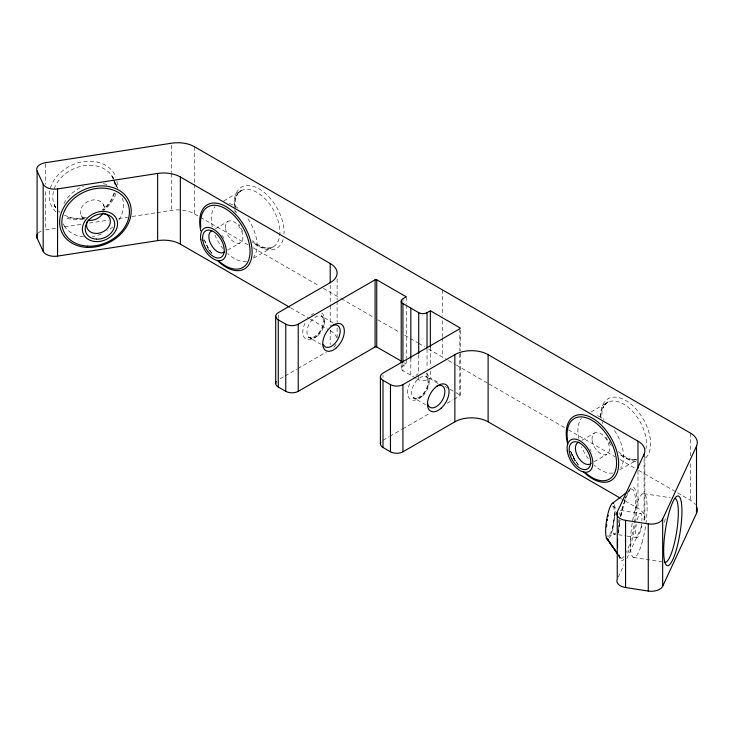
<?xml version="1.0" encoding="UTF-8"?>
<svg xmlns="http://www.w3.org/2000/svg" width="734" height="734" viewBox="0 0 734 734"><rect width="100%" height="100%" fill="white"/><g stroke="black" fill="none" stroke-linecap="round" stroke-linejoin="round"><path stroke-width="0.55" stroke-dasharray="3.67 2.75" d="M337.108 278.691L337.108 299.958M401.214 368.321L401.214 363.844M460.2 395.433L460.2 351.769M644.865 456.438L644.865 518.011M618.432 533.444L620.157 520.131M620.863 516.149L625.368 498.9L628.992 491.074L628.708 491.505L630.423 489.44L629.625 490.193M114.174 192.95L110.109 201.859L106.127 206.575L102.081 210.016M618.212 577.163L623.955 564.785M626.836 558.592L642.635 524.553M223.787 200.951L240.899 190.868L238.578 192.675L241.559 190.253L238.706 192.62L236.577 195.987L236.853 195.125L235.522 199.437L235.431 208.906M591.044 411.967L607.431 402.48L605.1 404.287L608.091 401.865L605.238 404.241L603.109 407.599L603.385 406.746L602.054 411.058L601.779 418.297M215.328 228.705L228.035 221.365M227.668 250.074L240.376 242.743M280.241 378.707L284.159 376.441M285.141 375.881L296.903 369.092M297.885 368.523L326.3 352.118M406.26 359.449L406.26 364.009L402.929 365.927A5.872 3.395 0 0 0 402.929 370.725L415.756 378.129M416.747 378.698L418.719 379.836A5.872 3.395 0 0 0 427.032 379.836L430.353 377.918L439.207 383.029M382.992 440.29L388.901 436.877M389.882 436.308L401.709 429.482M402.7 428.913L430.289 412.985M447.043 403.305L452.961 399.892M453.942 399.324L459.851 395.91L459.851 351.513M581.86 440.317L594.568 432.977M594.201 461.686L606.908 454.355M253.606 258.139L273.222 246.844L270.607 247.872L266.625 248.037L267.506 248.22C261.836 247.386 256.652 244.45 252.487 240.578M619.771 469.723L636.754 460.154M608.046 536.27L614.817 533.985L613.78 534.04L625.68 535.875M86.594 217.273L77.217 218.466L71.703 217.879L64.363 215.236M55.555 228.32L45.407 229.889L45.407 188.904M64.574 226.916L81.492 224.301M89.383 223.081L108.549 220.117M118.697 218.548L127.716 217.154M132.23 216.457L155.902 212.796M157.03 212.621L171.692 210.346A23.506 13.57 0 0 1 194.391 213.86L199.354 216.723M637.13 459.484L633.158 459.649L634.038 459.833C628.02 458.952 622.588 455.704 618.285 451.511M643.957 493.688L670.463 497.762M620.459 510.387L641.002 513.571M626.753 536.04L636.488 537.545M633.534 557.427L661.673 561.804M200.345 217.301L247.964 244.789M252.918 247.652L319.391 286.031M323.355 288.324L340.227 298.059M341.218 298.628L372.964 316.96M377.918 319.822L399.746 332.419M404.709 335.282L417.6 342.732M418.591 343.301L424.546 346.742M428.518 349.035L447.364 359.917M448.355 360.486L455.3 364.495M456.291 365.073L488.037 383.396M489.027 383.974L567.4 429.216M568.391 429.794L615.019 456.713M619.982 459.576L637.837 469.879M638.828 470.457L676.528 492.22M677.519 492.789L690.419 500.239A23.506 13.57 0 0 1 695.483 504.607M404.287 362.871L406.26 364.009M445.107 386.433L449.034 388.708M450.025 389.277L454.942 392.112M455.924 392.681L459.851 394.956A1.174 0.679 0 0 1 459.851 395.91M333.218 322.997L321.189 315.758L323.107 317.969L322.832 317.116C325.153 325.694 319.226 335.961 310.638 338.236L311.519 338.044L308.638 337.484L311.317 338.31L308.996 337.401L320.831 344.237M437.923 383.451L425.894 376.212L427.812 378.423L427.537 377.56C429.858 386.139 423.931 396.415 415.343 398.69L416.224 398.498L413.343 397.938L416.022 398.764L413.701 397.846L425.536 404.691M290.517 307.739L309.372 318.629M310.372 319.198L328.236 329.52M621.111 498.606L624.093 500.331M625.084 500.9L637.984 508.35A23.506 13.57 0 0 1 644.067 521.461L644.067 459.979M612.688 506.065L617.496 509.488M58.381 210.961L59.949 212.328M618.643 555.271L620.542 557.978L618.606 555.216A37.058 7.835 -81.2 0 0 624.038 559.381M55.857 207.795L54.701 206.135L56.188 208.373L54.316 204.832L55.738 207.805M618.322 555.078L620.432 558.152L618.872 554.592M578.163 464.686L574.364 458.897L570.557 451.135L575.364 460.64L571.245 452.713M211.631 253.065L207.465 246.716L207.832 247.275L203.566 237.926M113.265 178.885L111.816 175.802L113.247 178.894M117.119 187.115L113.742 179.913L117.073 187.152M103.448 204.685L105.76 209.676M81.281 215.53L83.648 220.622M63.298 223.842L64.243 225.907M114.605 181.362L117.789 188.427M113.375 178.5L112.752 176.83L113.44 178.949M113.788 180.013L115.137 186.619M602.054 421.628L602.495 423.573M235.742 210.988L236.192 212.933M690.419 433.069L690.419 455.842M690.419 463.805L690.419 500.239M637.984 470.567L637.984 508.35M460.2 330.502L460.2 350.65M459.851 328.74L459.851 350.87M442.4 289.884L442.4 316.07M442.4 320.62L442.4 336.557M442.4 337.695L442.4 357.054M430.353 347.182L430.353 366.532M430.353 371.092L430.353 377.918M427.032 349.1L427.032 368.459M427.032 373.01L427.032 379.836M418.719 354.65L418.719 373.542M418.719 375.643L418.719 379.836M410.829 358.201L410.829 375.285M406.26 296.839L406.26 303.665M406.26 304.812L406.26 358.311M402.929 298.756L402.929 302.169M402.929 363.376L402.929 370.725M382.992 375.221L382.992 377.322M337.108 301.078L337.108 322.345M337.108 327.942L337.108 338.016M330.217 285.122L330.217 304.482M330.217 305.619L330.217 326.107M330.217 329.915L330.217 344.604M278.278 314.95L278.278 318.363M194.391 146.69L194.391 183.124M194.391 184.262L194.391 213.86M171.692 145.277L171.692 172.563M171.692 173.619L171.692 210.346M45.407 163.856L45.407 184.344M246.56 261.387A32.314 18.662 60 0 1 227.769 253.652M223.255 248.89A32.314 18.662 60 0 1 214.989 235.219M212.282 226.824A32.314 18.662 60 0 1 214.989 206.685M229.347 203.465A32.314 18.662 60 0 1 239.064 209.071M247.908 218.833A32.314 18.662 60 0 1 253.432 257.414M221.769 235.219A12.34 7.12 60 0 1 224.182 238.853M122.321 198.042A32.314 25.488 -24.9 0 1 118.633 220.31M112.807 226.889A32.314 25.488 -24.9 0 1 107.329 230.953M101.164 234.063A32.314 25.488 -24.9 0 1 92.365 236.495M83.575 236.788A32.314 25.488 -24.9 0 1 63.115 223.852M63.968 203.538A32.314 25.488 -24.9 0 1 83.575 186.152M103.274 183.702A32.314 25.488 -24.9 0 1 109.247 185.298M84.85 219.09A12.34 9.735 -24.9 0 1 81.997 206.749A12.34 9.735 -24.9 0 1 96.448 200.015A12.34 9.735 -24.9 0 1 104.09 210.126M613.092 472.999A32.314 18.662 60 0 1 594.301 465.264M588.384 458.732A32.314 18.662 60 0 1 581.511 446.832M578.814 438.446A32.314 18.662 60 0 1 581.511 418.297M597.485 415.673A32.314 18.662 60 0 1 603.99 419.426M614.431 430.445A32.314 18.662 60 0 1 620.799 467.888M589.833 448.942A12.34 7.12 60 0 1 591.099 451.254M614.33 504.579A18.212 3.853 -81.2 0 1 614.239 521.305A18.212 3.853 -81.2 0 1 609.367 537.857M637.277 519.773A12.34 2.606 -81.2 0 1 640.644 513.369A12.34 2.606 -81.2 0 1 641.883 520.626M641.58 524.076A12.34 2.606 -81.2 0 1 636.993 537.756A12.34 2.606 -81.2 0 1 636.268 524.553M619.111 512.607A12.34 2.606 -81.2 0 1 619.23 514.461M619.037 519.121A12.34 2.606 -81.2 0 1 618.459 523.443M615.587 532.994A12.34 2.606 -81.2 0 1 612.844 528.93A12.34 2.606 -81.2 0 1 615.587 513.057M612.954 506.157A15.276 3.23 -81.2 0 1 613.165 523.966A15.276 3.23 -81.2 0 1 607.376 535.774M335.998 344.374A23.506 13.57 0 0 1 331.649 348.953M330.217 330.667A23.506 13.57 0 0 1 336.603 337.475M38.269 233.045A11.753 6.79 0 0 1 42.407 230.623M234.265 207.584A32.314 18.662 60 0 1 257.606 192.794A32.314 18.662 60 0 1 279.755 235.091A32.314 18.662 60 0 1 252.202 241.835M242.936 231.449A32.314 18.662 60 0 1 238.77 224.109M211.915 253.505A34.984 20.194 60 0 1 204.483 240.633M114.504 181.757A32.314 25.488 -24.9 0 1 115.137 185.39M114.504 192.978A32.314 25.488 -24.9 0 1 102.714 210.319M84.006 218.475A32.314 25.488 -24.9 0 1 65.298 216.108M55.61 207.438A32.314 25.488 -24.9 0 1 72.06 169.554A32.314 25.488 -24.9 0 1 113.247 178.344M283.058 239.578A35.26 20.359 60 0 1 252.12 241.229M235.219 211.961A35.26 20.359 60 0 1 234.779 209.713M234.274 205.355A35.26 20.359 60 0 1 259.139 188.877A35.26 20.359 60 0 1 284.003 234.073M209.704 251.285A37.058 21.396 60 0 1 206.098 245.229M116.954 181.133A35.26 27.809 -24.9 0 1 117.211 187.243M115.917 193.501A35.26 27.809 -24.9 0 1 103.65 210.337M83.245 219.237A35.26 27.809 -24.9 0 1 64.831 217.512M55.977 211.915A35.26 27.809 -24.9 0 1 67.996 167.068A35.26 27.809 -24.9 0 1 115.917 177.279M635.947 459.805A32.314 18.662 60 0 1 620.34 454.713M611.239 445.538A32.314 18.662 60 0 1 605.293 435.721M600.742 417.279A32.314 18.662 60 0 1 626.038 405.645A32.314 18.662 60 0 1 645.92 448.969M578.447 465.127A34.984 20.194 60 0 1 571.006 452.245M664.481 522.25A32.314 6.826 -81.2 0 1 665.444 517.929M627.212 493.789A34.984 7.395 -81.2 0 1 635.607 505.194A34.984 7.395 -81.2 0 1 626.561 552.234M624.01 556.574A34.984 7.395 -81.2 0 1 618.946 555.528M618.423 528.737A34.984 7.395 -81.2 0 1 619.579 520.534M620.313 516.461A34.984 7.395 -81.2 0 1 623.395 503.726M624.634 499.909A34.984 7.395 -81.2 0 1 625.918 496.579M636.029 461.438A35.26 20.359 60 0 1 620.368 454.346M610.257 443.006A35.26 20.359 60 0 1 609.339 441.602M600.807 416.967A35.26 20.359 60 0 1 633.543 406.508A35.26 20.359 60 0 1 644.507 458.998M575.263 461.429A37.058 21.396 60 0 1 571.447 454.484M628.763 490.908A37.058 7.835 -81.2 0 1 636.928 506.488A37.058 7.835 -81.2 0 1 626.708 555.464M618.404 532.59A37.058 7.835 -81.2 0 1 620.001 520.47M620.771 516.167A37.058 7.835 -81.2 0 1 626.029 496.79M321.767 312.987A15.276 8.817 -60 0 1 321.052 330.584A15.276 8.817 -60 0 1 306.142 339.2A15.276 8.817 -60 0 1 305.436 322.409M311.299 315.005A15.276 8.817 -60 0 1 313.601 313.39M426.472 373.432A15.276 8.817 -60 0 1 425.757 391.038A15.276 8.817 -60 0 1 410.847 399.645A15.276 8.817 -60 0 1 410.141 382.864M416.013 375.45A15.276 8.817 -60 0 1 418.307 373.845M225.595 228.669A12.34 7.12 60 0 0 239.706 243.046A12.34 7.12 60 0 0 237.33 224.439A12.34 7.12 60 0 0 225.595 228.669M592.127 440.281A12.34 7.12 60 0 0 606.238 454.667A12.34 7.12 60 0 0 603.853 436.051A12.34 7.12 60 0 0 592.127 440.281M642.039 542.72A32.314 6.826 -81.2 0 0 643.755 493.633A32.314 6.826 -81.2 0 0 630.442 540.325A32.314 6.826 -81.2 0 0 642.039 542.72M317.932 335.493A12.34 7.12 -60 0 0 321.85 316.382A12.34 7.12 -60 0 0 307.252 329.318A12.34 7.12 -60 0 0 317.932 335.493M422.637 395.947A12.34 7.12 -60 0 0 426.555 376.826A12.34 7.12 -60 0 0 411.957 389.772A12.34 7.12 -60 0 0 422.637 395.947"/><path stroke-width="1.1" d="M275.7 316.271L275.7 383.442M380.405 376.716L380.405 443.887M401.214 362.724L401.214 301.16M617.257 512.057L644.067 454.291A23.506 13.57 0 0 0 637.984 441.18L488.11 354.65A23.506 13.57 0 0 0 454.869 354.65L402.929 384.634A8.817 5.092 0 0 1 390.47 384.634L382.992 380.322A8.817 5.092 0 0 1 382.992 373.12L459.851 328.74A1.174 0.679 0 0 0 459.851 327.786L430.353 310.748L427.032 312.675A5.872 3.395 0 0 1 418.719 312.675L402.929 303.555A5.872 3.395 0 0 1 402.929 298.756L406.26 296.839L376.753 279.81A1.174 0.679 0 0 0 375.092 279.81L298.224 324.189A8.817 5.092 0 0 1 285.765 324.189L278.278 319.868A8.817 5.092 0 0 1 278.278 312.675L330.217 282.682A23.506 13.57 0 0 0 330.217 263.497L180.344 176.967A23.506 13.57 0 0 0 157.636 173.453L57.573 188.932A11.753 6.79 0 0 1 43.178 184.133L37.095 171.022A11.753 6.79 0 0 1 45.407 162.719L171.692 143.185A23.506 13.57 0 0 1 194.391 146.69L690.419 433.069A23.506 13.57 0 0 1 696.502 446.18L696.502 513.35L662.664 586.255A11.753 6.79 0 0 1 648.269 591.053L625.57 587.539A11.753 6.79 0 0 1 617.257 579.227L617.257 512.057A11.753 6.79 0 0 0 625.57 520.369L648.269 523.883A11.753 6.79 0 0 0 662.664 519.085L696.502 446.18M612.321 503.423L626.891 492.285M276.424 381.414A8.817 5.092 0 0 0 278.278 387.038L285.765 391.35A8.817 5.092 0 0 0 298.224 391.35L375.092 346.971A1.174 0.679 0 0 1 376.753 346.971L402.324 361.734M380.818 442.345A8.817 5.092 0 0 0 382.992 447.483L390.47 451.805A8.817 5.092 0 0 0 402.929 451.805L454.869 421.821A23.506 13.57 0 0 1 488.11 421.821L620.12 498.037M37.095 171.022L37.095 238.192L43.178 251.303A11.753 6.79 0 0 0 57.573 256.102L157.636 240.624A23.506 13.57 0 0 1 180.344 244.128L289.526 307.17M607.275 539.059L617.386 553.473M617.964 554.298L606.403 537.756L617.698 554.161M662.664 519.085L662.664 586.255M648.269 523.883L648.269 591.053M644.067 454.291L644.067 456.566M637.984 441.18L637.984 468.466M625.57 520.369L625.57 587.539M488.11 354.65L488.11 421.821M454.869 354.65L454.869 421.821M430.353 310.748L430.353 347.182M427.032 312.675L427.032 347.962M418.719 312.675L418.719 353.604M410.829 308.115L410.829 358.201M402.929 303.555L402.929 362.33M402.929 384.634L402.929 451.805M390.47 384.634L390.47 451.805M382.992 380.322L382.992 447.483M376.753 279.81L376.753 346.971M375.092 279.81L375.092 346.971M330.217 263.497L330.217 282.847M298.224 324.189L298.224 391.35M285.765 324.189L285.765 391.35M278.278 319.868L278.278 387.038M180.344 176.967L180.344 244.128M157.636 173.453L157.636 240.624M57.573 188.932L57.573 256.102M43.178 184.133L43.178 251.303M224.182 252.056A12.34 7.12 60 0 1 211.42 245.211A12.34 7.12 60 0 1 211.878 230.733M102.953 213.099A12.34 9.735 -24.9 0 1 87.979 220.154M103.402 213.282A12.34 9.735 -24.9 0 1 109.403 225.485A12.34 9.735 -24.9 0 1 94.016 233.256A12.34 9.735 -24.9 0 1 87.282 221.42M591.099 463.328A12.34 7.12 60 0 1 577.952 456.823A12.34 7.12 60 0 1 578.887 442.18M608.11 539.086A18.212 3.853 -81.2 0 1 606.495 521.03A18.212 3.853 -81.2 0 1 613.45 503.276M606.504 526.838A15.276 3.23 -81.2 0 1 606.66 524.792M607.201 520.516A15.276 3.23 -81.2 0 1 607.376 519.433M608 516.286A15.276 3.23 -81.2 0 1 608.229 515.277M37.095 238.192A11.753 6.79 0 0 1 37.718 233.669M696.86 507.203A23.506 13.57 0 0 1 696.502 513.35M200.804 227.127A34.984 20.194 60 0 1 225.292 208.639A34.984 20.194 60 0 1 249.78 255.404A34.984 20.194 60 0 1 218.319 260.588M200.758 230.861A37.058 21.396 60 0 1 223.824 205.483A37.058 21.396 60 0 1 251.89 255.689A37.058 21.396 60 0 1 217.328 260.497M567.648 440.932A34.984 20.194 60 0 1 590.053 419.307A34.984 20.194 60 0 1 616.496 465.099A34.984 20.194 60 0 1 586.558 473.687M674.977 498.459A32.314 6.826 -81.2 0 1 676.473 532.912A32.314 6.826 -81.2 0 1 664.481 562.134M617.597 547.05A34.984 7.395 -81.2 0 1 617.597 538.921M567.666 444.061A37.058 21.396 60 0 1 589.732 416.811A37.058 21.396 60 0 1 618.423 467.301A37.058 21.396 60 0 1 583.273 471.531M332.089 325.768A12.34 7.12 -60 0 1 340.172 330.438A12.34 7.12 -60 0 1 333.319 344.952A12.34 7.12 -60 0 1 323.29 344.42M436.794 386.222A12.34 7.12 -60 0 1 444.896 391.598A12.34 7.12 -60 0 1 436.794 406.324A12.34 7.12 -60 0 1 427.537 403.049M200.786 239.559A18.212 10.515 60 0 0 221.87 260.157A18.212 10.515 60 0 0 217.649 232.421A18.212 10.515 60 0 0 200.786 239.559M202.823 240.284A15.276 8.817 60 0 0 220.512 257.561A15.276 8.817 60 0 0 216.97 234.302A15.276 8.817 60 0 0 202.823 240.284M95.824 241.587A18.212 14.368 -24.9 0 0 116.853 219.695A18.212 14.368 -24.9 0 0 87.236 218.2A18.212 14.368 -24.9 0 0 95.824 241.587M96.493 239.156A15.276 12.047 -24.9 0 0 114.128 220.787A15.276 12.047 -24.9 0 0 89.291 219.539A15.276 12.047 -24.9 0 0 96.493 239.156M567.318 451.171A18.212 10.515 60 0 0 588.402 471.769A18.212 10.515 60 0 0 584.172 444.033A18.212 10.515 60 0 0 567.318 451.171M569.355 451.896A15.276 8.817 60 0 0 587.035 469.173A15.276 8.817 60 0 0 583.493 445.914A15.276 8.817 60 0 0 569.355 451.896M87.667 246.138A34.984 27.589 -24.9 0 0 128.055 204.08A34.984 27.589 -24.9 0 0 71.18 201.217A34.984 27.589 -24.9 0 0 87.667 246.138M86.97 247.376A37.058 29.232 -24.9 0 0 129.753 202.823A37.058 29.232 -24.9 0 0 69.501 199.786A37.058 29.232 -24.9 0 0 86.97 247.376M676.39 549.546A35.26 7.45 -81.2 0 0 678.271 496A35.26 7.45 -81.2 0 0 663.738 546.931A35.26 7.45 -81.2 0 0 676.39 549.546M336.337 347.815A15.276 8.817 -60 0 0 341.182 324.153A15.276 8.817 -60 0 0 323.107 340.172A15.276 8.817 -60 0 0 336.337 347.815M441.042 408.269A15.276 8.817 -60 0 0 445.887 384.598A15.276 8.817 -60 0 0 427.812 400.626A15.276 8.817 -60 0 0 441.042 408.269"/></g></svg>
